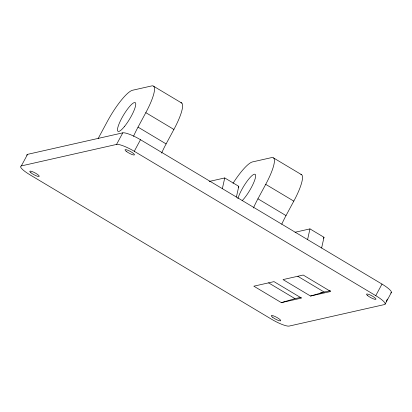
<?xml version="1.0" encoding="UTF-8"?>
<svg xmlns="http://www.w3.org/2000/svg" width="412" height="412" viewBox="0 0 412 412"><rect width="100%" height="100%" fill="white"/><g stroke="black" fill="none" stroke-linecap="round" stroke-linejoin="round"><path stroke-width="0.62" d="M222.356 188.655L224.746 177.948L238.785 186.342L236.395 197.049M307.579 239.604L309.968 228.897L324.007 237.291L321.618 247.993M21.321 165.923L116.56 144.421A15.754 3.116 28.3 0 1 134.271 151.292L375.759 295.656A15.754 3.116 28.3 0 1 384.447 304.566L289.214 326.067A15.754 3.116 28.3 0 1 271.503 319.197L30.009 174.832A15.754 3.116 28.3 0 1 21.321 165.923L27.553 154.351L122.786 132.849A15.754 3.116 28.3 0 1 140.497 139.72L381.991 284.084A15.754 3.116 28.3 0 1 390.679 292.994M116.56 144.421L122.786 132.849M133.529 136.31A33.516 7.277 -59.1 0 1 138.03 127.123L145.817 112.661A33.516 7.277 -59.1 0 0 151.791 85.902L132.592 90.238A33.516 7.277 -59.1 0 0 107.414 121.334L99.627 135.795A33.516 7.277 -59.1 0 1 98.128 138.504M134.271 151.292L140.497 139.72M161.612 153.094A33.516 7.277 -59.1 0 1 166.108 143.912L173.895 129.45A33.516 7.277 -59.1 0 0 180.992 102.655M253.437 207.988A33.516 7.277 -59.1 0 1 257.933 198.805L265.719 184.339A33.516 7.277 -59.1 0 0 271.693 157.58L252.494 161.916A33.516 7.277 -59.1 0 0 233.001 183.335M281.772 224.19A33.516 7.277 -59.1 0 1 286.01 215.589L293.802 201.128A33.516 7.277 -59.1 0 0 300.894 174.333M375.759 295.656L381.991 284.084M386.229 301.26L387.414 299.055M385.163 304.035L391.395 292.463M281.355 302.635L301.517 298.082L274.001 281.633L253.838 286.186L281.355 302.635L294.977 298.643L301.167 297.248M310.54 296.043L330.702 291.495L303.186 275.041L283.023 279.594L310.54 296.043L324.162 292.057L330.352 290.661M320.387 293.014L322.817 292.36M209.219 181.455L224.746 177.948M295.064 232.265L309.968 228.897M153.743 86.324L181.826 103.113M273.65 158.007L301.728 174.791M145.817 112.661L173.895 129.45M265.719 184.339L293.802 201.128M138.03 127.123L166.108 143.912M257.933 198.805L286.01 215.589M297.799 276.292L324.162 292.057M268.614 282.884L294.977 298.643M26.832 155.345A15.754 3.116 28.3 0 1 27.553 154.351M237.889 198.62A16.758 3.641 -59.1 0 1 249.996 177.613A16.758 3.641 -59.1 0 1 254.786 179.889A16.758 3.641 -59.1 0 1 242.174 200.659M238.26 187.347A13.405 2.91 -59.1 0 1 238.785 186.342M323.482 238.296A13.405 2.91 -59.1 0 1 324.007 237.291M124.501 126.458A16.758 3.641 -59.1 0 0 135.378 102.743A16.758 3.641 -59.1 0 0 119.964 121.787A16.758 3.641 -59.1 0 0 124.501 126.458M272.435 317.137A5.361 1.061 28.3 0 0 280.505 320.866A5.361 1.061 28.3 0 0 275.098 316.534A5.361 1.061 28.3 0 0 272.435 317.137M367.674 295.636A5.361 1.061 28.3 0 0 375.744 299.364A5.361 1.061 28.3 0 0 370.331 295.033A5.361 1.061 28.3 0 0 367.674 295.636M126.18 151.266A5.361 1.061 28.3 0 0 134.25 154.994A5.361 1.061 28.3 0 0 128.843 150.668A5.361 1.061 28.3 0 0 126.18 151.266M30.941 172.772A5.361 1.061 28.3 0 0 39.011 176.501A5.361 1.061 28.3 0 0 33.604 172.17A5.361 1.061 28.3 0 0 30.941 172.772"/></g></svg>
